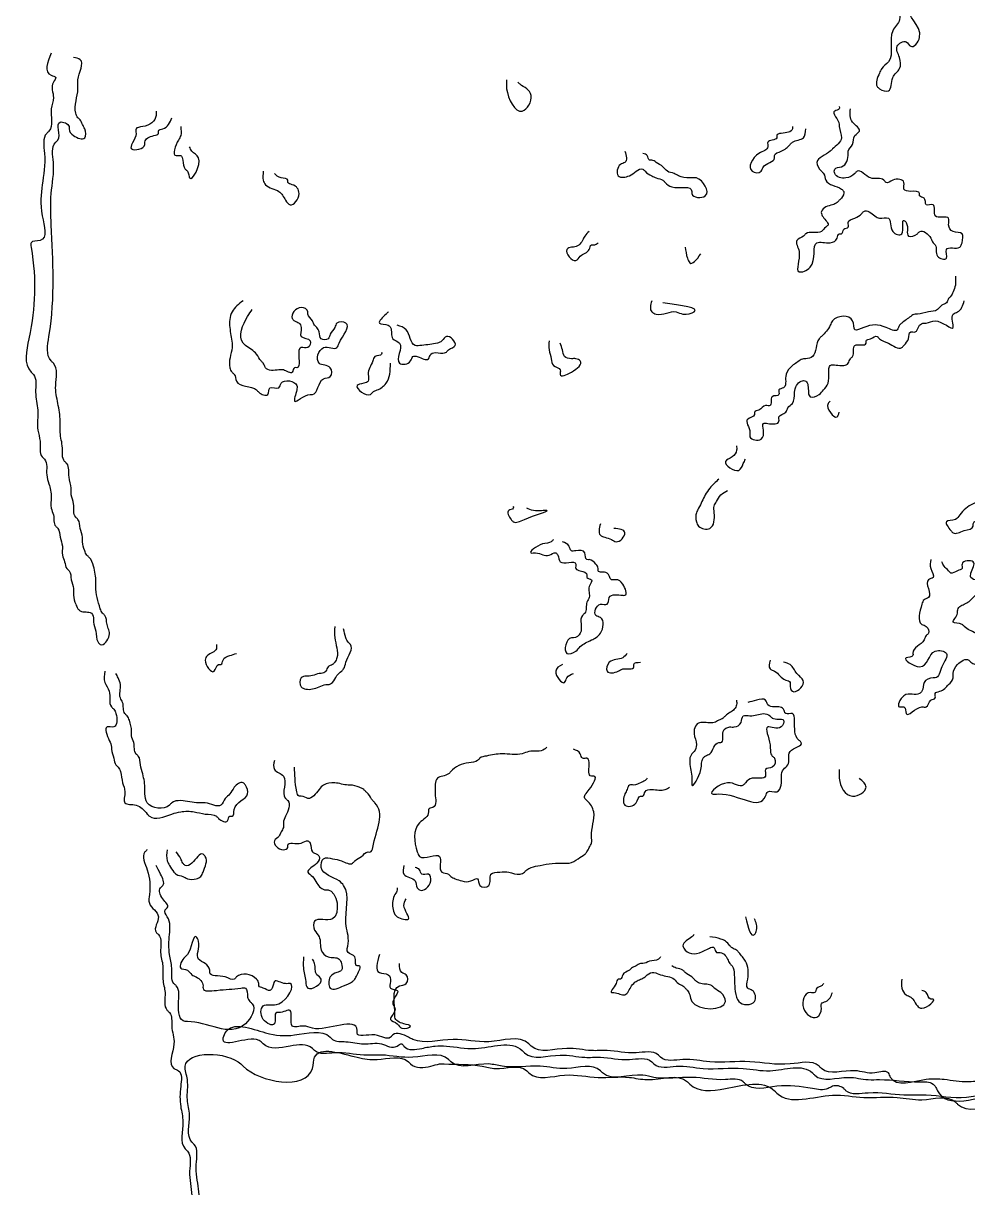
# Model space of a CAD drawing. Header units: metres. Extents: x 0 to 100, y 0 to 141.
# Drawn here: x 64.76 to 75.34, y 53.09 to 66.13 of the extents above; entities that cross this region are included whole.
import ezdxf

# ---------------------------------------------------------------- set-up
doc = ezdxf.new("R2010")
doc.units = ezdxf.units.M

msp = doc.modelspace()

# ---------------------------------------------------------------- linework, layer by layer
for points in [[(74.675, 66.55), (74.625, 66.5), (74.6, 66.4), (74.575, 66.35), (74.575, 66.175), (74.5, 66.05), (74.45, 65.7), (74.375, 65.625), (74.35, 65.575), (74.325, 65.425), (74.35, 65.4), (74.45, 65.375), (74.5, 65.525), (74.575, 65.625), (74.575, 65.75), (74.55, 65.875), (74.65, 65.925), (74.7, 65.875), (74.8, 65.975), (74.7, 66.3), (74.725, 66.325), (74.75, 66.4), (74.775, 66.45)], [(65.075, 65.8), (65.075, 65.55), (65.125, 65.525), (65.1, 65.475), (65.1, 65.3), (65.075, 65.175), (65.05, 64.925), (65.025, 64.9), (65, 64.675), (64.975, 64.325), (64.975, 63.975), (64.95, 63.7), (64.85, 63.675), (64.85, 63.625), (64.825, 62.6), (64.85, 62.225), (64.875, 62.2), (64.9, 62), (64.925, 61.8), (64.925, 61.575), (64.95, 61.45), (64.975, 61.275), (65, 61.25), (65.025, 61.075), (65.05, 60.975), (65.075, 60.825), (65.075, 60.7), (65.1, 60.625), (65.125, 60.5), (65.15, 60.475), (65.175, 60.375), (65.2, 60.275), (65.2, 60.175), (65.225, 60.1), (65.25, 60.025), (65.275, 60), (65.3, 59.9), (65.325, 59.8), (65.325, 59.725), (65.35, 59.625), (65.375, 59.575), (65.4, 59.55), (65.525, 59.525), (65.55, 59.45), (65.55, 59.425), (65.575, 59.325), (65.6, 59.2), (65.625, 59.175), (65.725, 59.275), (65.7, 59.4), (65.675, 59.5), (65.65, 59.525), (65.625, 59.575), (65.575, 59.825), (65.575, 59.875), (65.55, 60.05), (65.5, 60.15), (65.475, 60.175), (65.45, 60.225), (65.425, 60.325), (65.425, 60.375), (65.4, 60.475), (65.375, 60.575), (65.35, 60.6), (65.325, 60.75), (65.3, 60.85), (65.3, 60.925), (65.275, 61.05), (65.25, 61.2), (65.225, 61.225), (65.2, 61.375), (65.175, 61.55), (65.175, 61.675), (65.15, 61.875), (65.125, 62.075), (65.1, 62.325), (65.075, 62.35), (65.05, 62.625), (65.075, 63.875), (65.075, 64.225), (65.1, 64.575), (65.125, 64.8), (65.15, 64.825), (65.175, 65.025), (65.275, 64.975), (65.275, 64.95), (65.325, 64.875), (65.45, 64.85), (65.45, 64.95), (65.425, 65), (65.4, 65.05), (65.375, 65.075), (65.35, 65.125), (65.375, 65.4), (65.375, 65.5), (65.4, 65.725), (65.325, 65.75)], [(70.175, 65.5), (70.175, 65.4), (70.35, 65.15), (70.45, 65.325), (70.4, 65.4), (70.325, 65.45), (70.3, 65.475)], [(66.25, 65.15), (66.25, 65.1), (66.1, 64.975), (66.025, 64.95), (66.025, 64.9), (65.975, 64.725), (66.125, 64.775), (66.125, 64.8), (66.225, 64.875), (66.275, 64.9), (66.275, 64.925), (66.325, 64.95), (66.425, 65.075)], [(73.9, 65.2), (73.9, 65.175), (73.85, 65.15), (73.9, 65), (73.9, 64.975), (73.925, 64.85), (73.825, 64.725), (73.8, 64.7), (73.65, 64.575), (73.7, 64.475), (73.725, 64.45), (73.75, 64.375), (73.925, 64.275), (73.95, 64.25), (73.925, 64.175), (73.9, 64.15), (73.875, 64.125), (73.825, 64.1), (73.75, 64.075), (73.7, 64.025), (73.75, 63.925), (73.775, 63.875), (73.75, 63.85), (73.7, 63.8), (73.525, 63.775), (73.5, 63.75), (73.425, 63.7), (73.45, 63.575), (73.45, 63.35), (73.575, 63.4), (73.65, 63.675), (73.8, 63.675), (73.875, 63.725), (73.9, 63.775), (73.925, 63.775), (73.95, 63.825), (74, 63.85), (74, 63.9), (74.075, 63.95), (74.15, 64), (74.175, 64.025), (74.3, 63.975), (74.35, 63.95), (74.45, 63.95), (74.5, 63.8), (74.6, 63.775), (74.625, 63.925), (74.65, 63.9), (74.675, 63.75), (74.775, 63.775), (74.8, 63.8), (74.925, 63.725), (74.95, 63.675), (74.975, 63.65), (75, 63.525), (75.1, 63.5), (75.1, 63.6), (75.25, 63.625), (75.275, 63.675), (75.275, 63.775), (75.175, 63.8), (75.125, 63.875), (75.125, 63.95), (74.975, 63.975), (74.95, 64.1), (74.875, 64.1), (74.85, 64.175), (74.8, 64.2), (74.8, 64.225), (74.7, 64.25), (74.625, 64.275), (74.625, 64.35), (74.5, 64.375), (74.425, 64.35), (74.4, 64.375), (74.25, 64.4), (74.1, 64.475), (74.075, 64.45), (73.975, 64.4), (73.85, 64.45), (73.85, 64.5), (73.925, 64.525), (74, 64.675), (74, 64.7), (74.05, 64.775), (74.075, 64.875), (74.125, 64.925), (74.05, 65.025), (74.025, 65.175)], [(66.525, 64.975), (66.525, 64.875), (66.5, 64.825), (66.475, 64.65), (66.525, 64.65), (66.55, 64.6), (66.575, 64.5), (66.6, 64.475), (66.625, 64.4), (66.725, 64.625), (66.65, 64.7), (66.625, 64.75)], [(73.375, 64.975), (73.375, 64.95), (73.25, 64.9), (73.2, 64.875), (73.2, 64.85), (73.15, 64.825), (73.1, 64.8), (73.1, 64.75), (73, 64.675), (72.925, 64.475), (73.025, 64.475), (73.05, 64.525), (73.175, 64.625), (73.175, 64.65), (73.25, 64.7), (73.35, 64.775), (73.375, 64.8), (73.5, 64.85), (73.525, 64.95)], [(71.5, 64.7), (71.5, 64.575), (71.45, 64.55), (71.425, 64.425), (71.55, 64.425), (71.625, 64.475), (71.7, 64.5), (71.725, 64.475), (71.8, 64.425), (71.85, 64.4), (71.925, 64.375), (71.95, 64.35), (72.025, 64.3), (72.25, 64.25), (72.25, 64.225), (72.4, 64.2), (72.3, 64.4), (72.225, 64.4), (72.1, 64.425), (72.05, 64.45), (71.975, 64.475), (71.925, 64.525), (71.85, 64.575), (71.8, 64.6), (71.775, 64.6), (71.75, 64.65), (71.7, 64.675)], [(67.45, 64.475), (67.45, 64.375), (67.475, 64.325), (67.625, 64.25), (67.7, 64.15), (67.75, 64.1), (67.85, 64.225), (67.775, 64.325), (67.725, 64.35), (67.725, 64.375), (67.65, 64.4), (67.575, 64.45)], [(71.1, 63.8), (71.05, 63.75), (71.025, 63.7), (70.925, 63.625), (70.9, 63.625), (70.85, 63.6), (70.95, 63.475), (71, 63.525), (71.1, 63.6), (71.125, 63.65), (71.15, 63.65), (71.2, 63.675)], [(72.175, 63.625), (72.2, 63.5), (72.225, 63.45), (72.35, 63.55)], [(75.2, 63.3), (75.2, 63.2), (75.175, 63.125), (75.15, 63.075), (75.125, 63.05), (75.1, 63), (75.05, 62.975), (75, 62.925), (74.9, 62.9), (74.775, 62.875), (74.75, 62.875), (74.7, 62.85), (74.6, 62.775), (74.575, 62.75), (74.55, 62.7), (74.425, 62.725), (74.175, 62.725), (74.075, 62.7), (74.05, 62.8), (73.825, 62.8), (73.8, 62.75), (73.7, 62.625), (73.675, 62.6), (73.6, 62.4), (73.525, 62.375), (73.5, 62.375), (73.45, 62.35), (73.35, 62.275), (73.3, 62.175), (73.3, 62.125), (73.275, 62.05), (73.225, 62.025), (73.225, 61.975), (73.15, 61.95), (73.125, 61.85), (73.075, 61.85), (73, 61.8), (72.95, 61.775), (72.95, 61.75), (72.875, 61.7), (72.9, 61.55), (72.9, 61.5), (73.025, 61.475), (73.05, 61.575), (73.05, 61.65), (73.1, 61.65), (73.225, 61.675), (73.225, 61.725), (73.3, 61.775), (73.325, 61.825), (73.375, 61.875), (73.4, 62), (73.475, 62.125), (73.525, 62.125), (73.55, 62.075), (73.575, 61.95), (73.675, 61.975), (73.725, 62.025), (73.775, 62.1), (73.8, 62.3), (73.95, 62.3), (74, 62.325), (74.025, 62.375), (74.05, 62.4), (74.075, 62.525), (74.2, 62.55), (74.2, 62.575), (74.25, 62.6), (74.325, 62.625), (74.35, 62.6), (74.45, 62.55), (74.6, 62.5), (74.625, 62.525), (74.675, 62.6), (74.7, 62.675), (74.75, 62.675), (74.8, 62.75), (74.85, 62.775), (74.875, 62.775), (74.975, 62.8), (75.175, 62.725), (75.175, 62.875), (75.225, 62.9), (75.3, 63.025)], [(67.225, 63.025), (67.1, 62.9), (67.075, 62.725), (67.1, 62.55), (67.1, 62.5), (67.075, 62.275), (67.1, 62.225), (67.125, 62.2), (67.15, 62.125), (67.375, 62.025), (67.4, 62), (67.5, 61.975), (67.525, 62.05), (67.625, 62.05), (67.65, 62.1), (67.825, 62.075), (67.825, 62.025), (67.8, 61.9), (67.975, 61.975), (68, 61.975), (68.125, 62.15), (68.2, 62.175), (68.2, 62.275), (68.075, 62.325), (68.125, 62.5), (68.275, 62.5), (68.3, 62.55), (68.375, 62.775), (68.275, 62.775), (68.25, 62.725), (68.2, 62.65), (68.175, 62.6), (68.1, 62.6), (68.075, 62.675), (68.05, 62.725), (68.025, 62.75), (68, 62.8), (67.95, 62.875), (67.95, 62.9), (67.875, 62.95), (67.775, 62.825), (67.8, 62.8), (67.85, 62.775), (67.875, 62.725), (67.875, 62.625), (67.975, 62.575), (67.95, 62.5), (67.875, 62.5), (67.85, 62.35), (67.825, 62.275), (67.8, 62.275), (67.775, 62.225), (67.675, 62.25), (67.625, 62.25), (67.475, 62.275), (67.45, 62.325), (67.425, 62.35), (67.375, 62.425), (67.25, 62.525), (67.225, 62.55), (67.275, 62.85), (67.325, 62.925)], [(71.8, 63.025), (71.8, 62.9), (71.85, 62.875), (72.075, 62.9), (72.15, 62.875), (72.275, 62.9), (71.925, 63)], [(68.85, 62.9), (68.825, 62.875), (68.75, 62.775), (68.85, 62.75), (68.875, 62.725), (68.9, 62.6), (68.975, 62.55), (68.975, 62.325), (69.1, 62.35), (69.125, 62.4), (69.175, 62.4), (69.3, 62.375), (69.325, 62.425), (69.5, 62.45), (69.525, 62.475), (69.6, 62.525), (69.5, 62.625), (69.45, 62.575), (69.4, 62.55), (69.225, 62.525), (69.15, 62.525), (69.05, 62.7), (68.95, 62.75)], [(70.65, 62.575), (70.65, 62.475), (70.675, 62.375), (70.7, 62.3), (70.775, 62.25), (70.775, 62.2), (70.9, 62.225), (71, 62.35), (70.95, 62.375), (70.9, 62.375), (70.825, 62.4), (70.8, 62.475), (70.775, 62.55)], [(68.775, 62.45), (68.775, 62.425), (68.7, 62.4), (68.675, 62.35), (68.625, 62.2), (68.625, 62.125), (68.575, 62.1), (68.5, 62.075), (68.65, 61.975), (68.675, 62), (68.725, 62.025), (68.825, 62.1), (68.875, 62.325)], [(73.8, 61.9), (73.775, 61.875), (73.875, 61.725), (73.9, 61.775)], [(72.75, 61.4), (72.75, 61.35), (72.7, 61.275), (72.625, 61.225), (72.775, 61.125), (72.825, 61.2), (72.85, 61.25)], [(72.55, 61.025), (72.45, 60.925), (72.4, 60.85), (72.325, 60.7), (72.3, 60.65), (72.3, 60.55), (72.325, 60.5), (72.45, 60.475), (72.5, 60.65), (72.5, 60.725), (72.525, 60.775), (72.575, 60.85), (72.65, 60.9)], [(75.475, 60.8), (75.45, 60.775), (75.4, 60.75), (75.25, 60.625), (75.2, 60.575), (75.1, 60.55), (75.15, 60.45), (75.175, 60.425), (75.3, 60.45), (75.4, 60.5), (75.4, 60.525), (75.65, 60.575), (75.625, 60.675), (75.6, 60.7), (75.575, 60.775)], [(70.25, 60.725), (70.25, 60.7), (70.2, 60.675), (70.225, 60.575), (70.25, 60.55), (70.375, 60.575), (70.625, 60.675), (70.475, 60.675), (70.4, 60.7)], [(71.225, 60.525), (71.225, 60.4), (71.275, 60.375), (71.35, 60.35), (71.4, 60.325), (71.5, 60.425), (71.375, 60.475)], [(70.7, 60.35), (70.675, 60.325), (70.575, 60.3), (70.45, 60.2), (70.5, 60.2), (70.65, 60.175), (70.725, 60.2), (70.75, 60.175), (70.775, 60.1), (70.95, 60.075), (70.95, 60.025), (71, 60), (71.075, 59.95), (71.075, 59.925), (71.125, 59.9), (71.1, 59.825), (71.1, 59.7), (71.075, 59.65), (71.05, 59.525), (71.025, 59.5), (71, 59.3), (70.925, 59.25), (70.9, 59.25), (70.85, 59.075), (70.95, 59.1), (71, 59.15), (71.125, 59.225), (71.225, 59.3), (71.225, 59.475), (71.175, 59.5), (71.225, 59.625), (71.3, 59.625), (71.325, 59.7), (71.475, 59.725), (71.5, 59.725), (71.475, 59.85), (71.4, 59.9), (71.35, 59.9), (71.3, 59.975), (71.2, 60), (71.2, 60.025), (71.175, 60.075), (71.1, 60.125), (71.075, 60.125), (71.05, 60.2), (70.95, 60.225), (70.9, 60.225), (70.875, 60.275), (70.8, 60.325)], [(74.925, 60.125), (74.925, 60.025), (74.95, 59.925), (74.9, 59.9), (74.9, 59.7), (74.85, 59.675), (74.825, 59.625), (74.825, 59.4), (74.875, 59.375), (74.9, 59.3), (74.875, 59.275), (74.85, 59.225), (74.725, 59.075), (74.725, 59.05), (74.65, 59.025), (74.8, 58.925), (74.975, 59.1), (75.1, 59.075), (75.05, 58.925), (74.975, 58.8), (74.95, 58.8), (74.85, 58.75), (74.825, 58.65), (74.8, 58.625), (74.625, 58.6), (74.575, 58.475), (74.625, 58.475), (74.65, 58.4), (74.825, 58.475), (74.875, 58.475), (74.925, 58.55), (74.975, 58.575), (74.975, 58.625), (75.025, 58.65), (75.125, 58.725), (75.175, 58.8), (75.175, 58.85), (75.225, 58.95), (75.35, 59), (75.375, 58.975), (75.475, 58.95), (75.6, 58.975), (75.6, 59.075), (75.55, 59.1), (75.475, 59.125), (75.475, 59.225), (75.425, 59.3), (75.3, 59.375), (75.275, 59.4), (75.175, 59.425), (75.225, 59.525), (75.225, 59.55), (75.25, 59.6), (75.3, 59.625), (75.4, 59.7), (75.425, 59.725), (75.475, 59.75), (75.575, 59.825), (75.575, 59.925), (75.45, 59.9), (75.375, 59.925), (75.375, 59.975), (75.4, 60.1), (75.275, 60.075), (75.275, 60.025), (75.225, 60), (75.15, 59.975), (75.125, 60), (75.075, 60.05), (75.05, 60.1)], [(68.25, 59.375), (68.25, 59.25), (68.275, 59.025), (68.25, 58.975), (68.225, 58.95), (68.175, 58.925), (68.15, 58.875), (68.1, 58.85), (68.075, 58.85), (68, 58.825), (67.875, 58.8), (67.875, 58.7), (67.925, 58.675), (68.075, 58.7), (68.15, 58.725), (68.175, 58.725), (68.225, 58.75), (68.275, 58.825), (68.325, 58.875), (68.35, 58.9), (68.375, 58.975), (68.425, 59.175), (68.4, 59.2), (68.375, 59.25), (68.35, 59.35)], [(66.925, 59.175), (66.925, 59.125), (66.825, 59.05), (66.8, 59), (66.9, 58.875), (66.95, 58.95), (66.975, 58.95), (67, 59), (67.075, 59.05), (67.15, 59.075)], [(71.525, 59.075), (71.475, 59.025), (71.325, 58.975), (71.3, 58.875), (71.425, 58.875), (71.475, 58.9), (71.6, 58.925), (71.6, 58.95), (71.675, 58.975)], [(73.125, 59), (73.125, 58.9), (73.175, 58.875), (73.3, 58.775), (73.35, 58.75), (73.35, 58.725), (73.375, 58.65), (73.5, 58.75), (73.45, 58.825), (73.425, 58.85), (73.35, 58.95), (73.275, 58.975)], [(65.675, 58.875), (65.675, 58.75), (65.725, 58.65), (65.75, 58.475), (65.775, 58.45), (65.8, 58.4), (65.775, 58.25), (65.7, 58.25), (65.725, 58.1), (65.75, 58.025), (65.75, 58), (65.775, 57.9), (65.8, 57.825), (65.825, 57.8), (65.85, 57.75), (65.875, 57.625), (65.9, 57.525), (65.9, 57.4), (66.025, 57.375), (66.15, 57.275), (66.175, 57.25), (66.425, 57.275), (66.525, 57.3), (66.675, 57.3), (66.8, 57.275), (66.925, 57.25), (66.95, 57.225), (67.05, 57.2), (67.075, 57.25), (67.1, 57.25), (67.125, 57.325), (67.275, 57.5), (67.25, 57.6), (67.225, 57.625), (67.125, 57.575), (67.075, 57.5), (67.025, 57.45), (66.975, 57.375), (66.8, 57.4), (66.725, 57.4), (66.525, 57.425), (66.425, 57.4), (66.4, 57.375), (66.15, 57.4), (66.125, 57.5), (66.125, 57.55), (66.1, 57.725), (66.075, 57.825), (66.05, 57.925), (66.025, 57.95), (66, 58.075), (65.975, 58.15), (65.975, 58.2), (65.95, 58.325), (65.925, 58.375), (65.9, 58.4), (65.875, 58.525), (65.85, 58.575), (65.85, 58.725), (65.825, 58.8), (65.8, 58.85)], [(70.8, 58.95), (70.725, 58.875), (70.825, 58.75), (70.85, 58.8), (70.925, 58.85)], [(72.75, 58.55), (72.75, 58.5), (72.725, 58.45), (72.625, 58.375), (72.6, 58.35), (72.55, 58.325), (72.5, 58.3), (72.35, 58.3), (72.3, 58.275), (72.275, 58.2), (72.275, 58.175), (72.3, 58.05), (72.275, 57.975), (72.25, 57.95), (72.225, 57.85), (72.25, 57.675), (72.25, 57.6), (72.35, 57.775), (72.375, 57.9), (72.4, 57.925), (72.45, 57.95), (72.55, 58.075), (72.575, 58.075), (72.6, 58.2), (72.675, 58.25), (72.725, 58.25), (72.8, 58.3), (72.825, 58.375), (72.9, 58.375), (73.05, 58.4), (73.125, 58.375), (73.15, 58.35), (73.275, 58.325), (73.25, 58.25), (73.1, 58.25), (73.125, 58.05), (73.15, 57.925), (73.175, 57.9), (73.15, 57.8), (73.075, 57.775), (73.075, 57.7), (72.925, 57.675), (72.85, 57.625), (72.825, 57.6), (72.65, 57.625), (72.475, 57.5), (72.55, 57.5), (73.075, 57.475), (73.1, 57.525), (73.2, 57.525), (73.25, 57.6), (73.275, 57.775), (73.325, 57.825), (73.35, 57.975), (73.475, 58.075), (73.45, 58.1), (73.4, 58.325), (73.375, 58.4), (73.3, 58.4), (73.275, 58.45), (73.225, 58.475), (73.175, 58.475), (73.1, 58.5), (73.075, 58.55), (72.975, 58.55), (72.875, 58.525)], [(70.625, 58.025), (70.6, 58), (70.425, 57.975), (70.35, 57.95), (70.125, 57.95), (69.95, 57.925), (69.875, 57.9), (69.85, 57.875), (69.75, 57.85), (69.55, 57.75), (69.525, 57.725), (69.4, 57.675), (69.375, 57.525), (69.375, 57.5), (69.35, 57.35), (69.3, 57.325), (69.3, 57.3), (69.2, 57.175), (69.175, 56.85), (69.2, 56.8), (69.425, 56.8), (69.45, 56.625), (69.525, 56.6), (69.55, 56.575), (69.6, 56.55), (69.675, 56.525), (69.775, 56.525), (69.85, 56.55), (69.875, 56.475), (69.975, 56.475), (70, 56.6), (70.1, 56.625), (70.2, 56.625), (70.325, 56.6), (70.375, 56.625), (70.4, 56.65), (70.45, 56.675), (70.55, 56.7), (70.825, 56.725), (70.875, 56.725), (70.975, 56.775), (71.05, 56.825), (71.075, 56.85), (71.1, 56.9), (71.125, 56.95), (71.125, 57.025), (71.15, 57.3), (71.075, 57.425), (71.05, 57.45), (71.1, 57.55), (71.15, 57.7), (71.125, 57.7), (71.1, 57.825), (71.075, 57.9), (71.025, 57.9), (71, 57.95), (70.925, 58)], [(67.575, 57.875), (67.575, 57.775), (67.675, 57.7), (67.7, 57.45), (67.725, 57.425), (67.7, 57.25), (67.675, 57.175), (67.675, 57.125), (67.65, 57.075), (67.625, 57.025), (67.575, 56.975), (67.675, 56.875), (67.725, 56.9), (67.725, 56.925), (67.875, 56.95), (67.95, 56.975), (67.975, 56.95), (68, 56.85), (68.05, 56.825), (68.075, 56.8), (68.05, 56.725), (67.95, 56.625), (68, 56.575), (68.05, 56.5), (68.15, 56.425), (68.175, 56.425), (68.225, 56.1), (68.025, 56.075), (68.025, 55.975), (68.075, 55.9), (68.1, 55.75), (68.175, 55.675), (68.3, 55.65), (68.325, 55.6), (68.325, 55.525), (68.275, 55.5), (68.2, 55.45), (68.2, 55.325), (68.35, 55.35), (68.45, 55.4), (68.475, 55.425), (68.5, 55.475), (68.525, 55.575), (68.5, 55.575), (68.475, 55.675), (68.4, 55.725), (68.4, 55.825), (68.375, 56.05), (68.35, 56.475), (68.3, 56.525), (68.1, 56.675), (68.125, 56.775), (68.225, 56.775), (68.325, 56.75), (68.45, 56.725), (68.475, 56.75), (68.55, 56.8), (68.625, 56.85), (68.65, 56.85), (68.675, 56.9), (68.7, 57.4), (68.675, 57.425), (68.625, 57.5), (68.6, 57.525), (68.575, 57.55), (68.525, 57.575), (68.425, 57.6), (68.4, 57.6), (68.25, 57.625), (68.125, 57.6), (68.075, 57.55), (67.95, 57.45), (67.875, 57.475), (67.85, 57.475), (67.825, 57.525), (67.8, 57.8)], [(71.75, 57.675), (71.725, 57.65), (71.675, 57.625), (71.6, 57.6), (71.55, 57.6), (71.525, 57.55), (71.5, 57.5), (71.5, 57.375), (71.625, 57.4), (71.675, 57.475), (71.7, 57.475), (71.725, 57.525), (71.8, 57.55), (71.95, 57.55), (72, 57.575)], [(73.9, 57.775), (73.9, 57.675), (74.05, 57.475), (74.2, 57.575), (74.125, 57.675)], [(66.15, 56.875), (66.125, 56.85), (66.15, 56.65), (66.175, 56.375), (66.175, 56.275), (66.275, 56.125), (66.25, 55.95), (66.275, 55.925), (66.3, 55.725), (66.325, 55.575), (66.325, 55.425), (66.35, 55.275), (66.375, 55.075), (66.4, 55.05), (66.425, 54.9), (66.45, 54.7), (66.45, 54.425), (66.5, 54.4), (66.525, 54.225), (66.525, 54), (66.55, 53.825), (66.575, 53.525), (66.6, 53.5), (66.625, 53.275), (66.65, 53), (66.65, 52.725), (66.675, 52.4), (66.7, 52.025), (66.725, 52), (66.75, 51.525), (66.775, 51.45), (66.775, 51.275), (66.8, 51.075), (66.825, 50.875), (66.85, 50.85), (66.875, 50.625), (66.9, 50.475), (66.9, 50.45), (66.95, 50.425), (66.975, 50.35), (66.95, 50.325), (66.975, 50.15), (67, 49.825), (67, 49.625), (67.025, 49.2), (67.05, 48.85), (67.075, 48.825), (67.1, 48.325), (67.125, 47.675), (67.125, 47.1), (67.15, 47.05), (67.125, 47), (67.15, 46.975), (67.175, 46.45), (67.2, 46.1), (67.2, 45.8), (67.225, 45.375), (67.25, 44.95), (67.275, 44.925), (67.3, 44.4), (67.325, 44.05), (67.325, 43.775), (67.35, 43.4), (67.4, 43.3), (67.425, 43.3), (67.4, 43.425), (67.375, 43.475), (67.375, 43.775), (67.35, 44.1), (67.325, 44.425), (67.3, 44.45), (67.275, 44.975), (67.25, 45.4), (67.25, 45.8), (67.225, 46.2), (67.2, 46.55), (67.175, 46.575), (67.15, 47.125), (67.125, 47.725), (67.125, 48.35), (67.1, 48.85), (67.075, 49.2), (67.05, 49.225), (67.025, 49.65), (67, 49.875), (67, 50.225), (66.975, 50.275), (67, 50.375), (67.025, 50.4), (67.175, 50.375), (67.575, 50.35), (67.675, 50.35), (67.775, 50.325), (67.775, 50.275), (67.75, 50.275), (67.775, 50.225), (67.7, 50.125), (67.675, 50.1), (67.625, 50.025), (67.6, 49.975), (67.6, 49.925), (67.575, 49.8), (67.55, 49.25), (67.525, 49.225), (67.5, 48.6), (67.475, 47.85), (67.475, 47.55), (67.45, 47.425), (67.475, 47), (67.45, 46.975), (67.425, 46.175), (67.4, 45.6), (67.4, 45.225), (67.375, 44.4), (67.4, 44.175), (67.425, 44.15), (67.45, 44.125), (67.425, 44.375), (67.425, 44.525), (67.5, 44.55), (67.575, 44.5), (67.65, 44.425), (67.725, 44.4), (67.75, 44.375), (67.775, 44.35), (67.925, 44.225), (67.95, 44.175), (67.95, 44.15), (67.975, 44.025), (68, 43.95), (68.025, 43.925), (68, 43.875), (67.975, 43.85), (68, 43.825), (67.975, 43.725), (67.95, 43.65), (67.95, 43.625), (67.85, 43.6), (67.8, 43.5), (67.775, 43.5), (67.7, 43.45), (67.675, 43.4), (67.65, 43.375), (67.675, 43.35), (67.7, 43.4), (67.725, 43.425), (67.8, 43.475), (67.9, 43.525), (67.925, 43.525), (67.975, 43.55), (68, 43.6), (68.025, 43.625), (68.05, 43.7), (68.025, 43.85), (68.05, 43.875), (68.025, 43.975), (68, 44.125), (68, 44.225), (67.975, 44.3), (67.9, 44.325), (67.9, 44.35), (67.85, 44.425), (67.775, 44.475), (67.75, 44.45), (67.6, 44.525), (67.55, 44.55), (67.5, 44.55), (67.475, 44.625), (67.45, 45.5), (67.475, 45.525), (67.5, 46.15), (67.525, 46.95), (67.525, 47.425), (67.55, 47.775), (67.575, 48.525), (67.6, 48.55), (67.625, 49.175), (67.65, 49.725), (67.65, 49.825), (67.675, 49.875), (67.7, 49.925), (67.75, 49.975), (67.8, 50.05), (67.875, 50.15), (68.275, 50.15), (68.65, 50.125), (68.9, 50.1), (68.925, 50.075), (69.375, 50.05), (69.625, 50.025), (69.95, 50.025), (70.425, 50), (70.7, 49.975), (70.725, 50), (70.925, 49.975), (71.175, 49.95), (71.2, 49.925), (71.675, 49.9), (72.125, 49.875), (72.375, 49.875), (72.425, 49.8), (72.45, 49.85), (72.4, 49.9), (72.35, 49.925), (71.95, 49.95), (71.925, 49.975), (71.375, 50), (70.9, 50.025), (70.8, 50.025), (70.625, 50.05), (70.15, 50.075), (70.125, 50.1), (69.8, 50.125), (69.425, 50.15), (69.175, 50.15), (68.75, 50.175), (68.375, 50.2), (68.35, 50.225), (67.875, 50.25), (67.825, 50.275), (67.825, 50.325), (68.125, 50.35), (68.575, 50.325), (68.6, 50.3), (69.025, 50.275), (69.35, 50.25), (69.55, 50.25), (69.8, 50.225), (70.25, 50.2), (70.275, 50.175), (70.75, 50.15), (70.975, 50.125), (71.4, 50.125), (71.825, 50.1), (72.175, 50.075), (72.2, 50.05), (72.625, 50.025), (73, 50), (73.3, 50), (73.7, 49.975), (74, 49.95), (74.025, 49.925), (74.5, 49.9), (74.825, 49.875), (75.175, 49.875), (75.625, 49.85), (76.025, 49.825), (76.05, 49.8), (76.55, 49.775), (77.05, 49.75), (77.3, 49.75), (77.675, 49.725), (78.1, 49.7), (78.125, 49.675), (78.425, 49.65), (78.775, 49.625), (79.05, 49.625), (79.45, 49.6), (79.775, 49.575), (79.8, 49.55), (80.225, 49.525), (80.625, 49.5), (80.875, 49.5), (81.225, 49.475), (81.6, 49.45), (81.625, 49.425), (82, 49.4), (82.5, 49.375), (82.725, 49.375), (83.075, 49.35), (83.375, 49.325), (83.4, 49.3), (83.775, 49.275), (84.225, 49.25), (84.75, 49.25), (85.1, 49.225), (85.625, 49.2), (85.65, 49.175), (85.9, 49.15), (86.275, 49.125), (86.575, 49.125), (86.875, 49.1), (87.25, 49.075), (87.275, 49.05), (87.4, 49.075), (87.45, 49.05), (87.725, 49.05), (88.1, 49.025), (88.525, 49), (88.55, 48.975), (88.9, 48.95), (89.275, 48.925), (89.575, 48.925), (89.85, 48.9), (90.35, 48.875), (90.375, 48.85), (90.675, 48.825), (91.2, 48.8), (91.325, 48.8), (91.85, 48.775), (92.2, 48.75), (92.225, 48.725), (92.7, 48.7), (92.875, 48.675), (93.175, 48.675), (93.525, 48.65), (94.1, 48.625), (94.125, 48.6), (94.225, 48.625), (94.3, 48.6), (94.7, 48.6), (94.95, 48.575), (95.475, 48.55), (95.5, 48.525), (95.875, 48.5), (96.225, 48.475), (96.55, 48.475), (97.075, 48.45), (97.325, 48.425), (97.35, 48.4), (97.7, 48.375), (98.05, 48.35), (98.35, 48.35), (98.825, 48.325), (99.325, 48.3), (99.35, 48.275), (99.575, 48.25), (99.975, 48.3), (99.625, 48.3), (99.4, 48.325), (98.9, 48.35), (98.875, 48.375), (98.4, 48.4), (98.075, 48.425), (97.75, 48.425), (97.4, 48.45), (97.15, 48.475), (97.125, 48.5), (96.6, 48.525), (96.25, 48.55), (95.925, 48.55), (95.55, 48.575), (95.025, 48.6), (95, 48.625), (94.75, 48.65), (94.325, 48.675), (93.6, 48.675), (93.25, 48.7), (92.925, 48.725), (92.9, 48.75), (92.725, 48.775), (92.25, 48.8), (92.05, 48.8), (91.4, 48.825), (91.25, 48.85), (91.225, 48.875), (90.7, 48.9), (90.4, 48.925), (89.925, 48.925), (89.65, 48.95), (89.325, 48.975), (89.3, 49), (88.925, 49.025), (88.6, 49.05), (88.175, 49.05), (87.8, 49.075), (87.5, 49.1), (87.475, 49.125), (86.925, 49.15), (86.625, 49.175), (86.325, 49.175), (86.05, 49.2), (85.7, 49.225), (85.675, 49.25), (85.15, 49.275), (84.8, 49.3), (84.45, 49.3), (84.35, 49.325), (84.275, 49.3), (84.25, 49.325), (84.05, 49.35), (83.975, 49.325), (83.825, 49.325), (83.45, 49.35), (83.175, 49.375), (83.15, 49.4), (82.775, 49.425), (82.525, 49.45), (82.05, 49.45), (81.675, 49.475), (81.3, 49.5), (81.275, 49.525), (80.925, 49.55), (80.65, 49.575), (80.275, 49.575), (79.85, 49.6), (79.525, 49.625), (79.5, 49.65), (79.1, 49.675), (78.8, 49.7), (78.475, 49.7), (78.175, 49.725), (77.75, 49.75), (77.725, 49.775), (77.375, 49.8), (77.075, 49.825), (76.6, 49.825), (76.1, 49.85), (75.7, 49.875), (75.675, 49.9), (75.225, 49.925), (74.85, 49.95), (74.55, 49.95), (74.475, 49.975), (74.1, 50), (74.075, 50.025), (73.775, 50.05), (73.375, 50.075), (73.075, 50.075), (72.7, 50.1), (72.275, 50.125), (72.25, 50.15), (72.175, 50.175), (71.975, 50.2), (71.625, 50.2), (71.25, 50.225), (70.875, 50.25), (70.85, 50.275), (70.475, 50.3), (70.1, 50.325), (69.75, 50.325), (69.35, 50.35), (68.975, 50.375), (68.95, 50.4), (68.575, 50.425), (68.2, 50.45), (67.85, 50.45), (67.475, 50.475), (67.1, 50.5), (67.075, 50.525), (66.95, 50.575), (66.925, 50.725), (66.925, 50.925), (66.9, 51.125), (66.875, 51.325), (66.85, 51.35), (66.825, 51.55), (66.8, 51.85), (66.8, 52.45), (66.75, 52.475), (66.725, 52.8), (66.725, 53.075), (66.7, 53.35), (66.675, 53.575), (66.65, 53.6), (66.625, 53.9), (66.6, 54.075), (66.6, 54.3), (66.575, 54.45), (67.2, 54.475), (67.225, 54.45), (68, 54.425), (68.025, 54.55), (68.5, 54.55), (68.725, 54.525), (69.075, 54.5), (69.1, 54.475), (69.325, 54.45), (69.425, 54.475), (69.475, 54.475), (69.9, 54.45), (70.05, 54.425), (70.4, 54.4), (70.425, 54.375), (70.825, 54.35), (71.2, 54.325), (71.55, 54.325), (71.75, 54.3), (72.2, 54.275), (72.225, 54.25), (72.625, 54.2), (73.175, 54.175), (73.2, 54.15), (73.825, 54.125), (74.175, 54.1), (74.55, 54.1), (74.825, 54.075), (75.2, 54.05), (75.225, 54.025), (75.675, 54), (75.95, 53.975), (76.4, 53.975), (76.675, 53.95), (76.75, 53.925), (76.775, 53.95), (76.825, 53.925), (77, 53.9), (77.45, 53.9), (77.75, 53.875), (78.1, 53.85), (78.125, 53.825), (78.525, 53.8), (78.8, 53.775), (79.2, 53.775), (79.5, 53.75), (79.95, 53.725), (79.975, 53.7), (80.225, 53.675), (80.725, 53.65), (80.925, 53.65), (81.175, 53.625), (81.6, 53.6), (81.625, 53.575), (81.95, 53.55), (82.375, 53.525), (82.65, 53.525), (83.025, 53.5), (83.2, 53.475), (83.225, 53.45), (83.75, 53.425), (84.125, 53.4), (84.25, 53.4), (84.175, 53.45), (83.8, 53.475), (83.775, 53.5), (83.35, 53.525), (83.075, 53.55), (82.725, 53.55), (82.425, 53.575), (82.075, 53.6), (82.05, 53.625), (81.75, 53.65), (81.375, 53.675), (81.3, 53.675), (81.25, 53.65), (81, 53.675), (80.975, 53.7), (80.75, 53.725), (80.25, 53.75), (80.025, 53.75), (79.575, 53.775), (79.275, 53.8), (79.25, 53.825), (78.925, 53.85), (78.55, 53.875), (78.175, 53.875), (78.025, 53.9), (77.525, 53.925), (77.5, 53.95), (77.1, 53.975), (76.85, 54), (76.575, 54), (76, 54.025), (75.725, 54.05), (75.7, 54.075), (75.325, 54.1), (74.875, 54.125), (74.625, 54.125), (74.225, 54.15), (73.975, 54.175), (73.95, 54.2), (73.825, 54.225), (73.775, 54.2), (73.6, 54.2), (73.2, 54.225), (72.85, 54.25), (72.825, 54.275), (72.625, 54.3), (72.25, 54.325), (71.825, 54.325), (71.7, 54.35), (71.25, 54.375), (71.225, 54.4), (70.85, 54.425), (70.55, 54.45), (70.125, 54.45), (69.975, 54.475), (69.55, 54.5), (69.525, 54.525), (69.125, 54.55), (68.775, 54.575), (68.575, 54.575), (68.25, 54.6), (68.025, 54.625), (68, 54.65), (67.75, 54.675), (67.45, 54.7), (67.425, 54.725), (67, 54.75), (67.025, 54.825), (67.475, 54.825), (67.8, 54.8), (68.2, 54.775), (68.225, 54.75), (68.375, 54.725), (68.575, 54.7), (68.775, 54.7), (68.95, 54.675), (69, 54.7), (69.025, 54.675), (69.225, 54.65), (69.375, 54.675), (69.5, 54.675), (69.825, 54.65), (70.35, 54.625), (70.375, 54.6), (70.775, 54.575), (71.05, 54.55), (71.225, 54.55), (71.55, 54.525), (71.8, 54.5), (71.825, 54.475), (72.075, 54.45), (72.375, 54.425), (72.825, 54.425), (73.125, 54.4), (73.6, 54.375), (73.625, 54.35), (74, 54.325), (74.225, 54.3), (74.35, 54.3), (74.8, 54.275), (74.95, 54.25), (74.975, 54.225), (75, 54.175), (75.725, 54.15), (76.325, 54.15), (76.65, 54.125), (77.05, 54.1), (77.075, 54.075), (77.325, 54.05), (77.6, 54.025), (78.075, 54.025), (78.35, 54), (78.55, 53.975), (78.575, 53.95), (78.85, 53.925), (79.2, 53.95), (79.4, 53.95), (79.625, 53.925), (79.95, 53.9), (79.975, 53.875), (80.325, 53.85), (80.675, 53.825), (80.95, 53.825), (81.225, 53.8), (81.6, 53.775), (81.625, 53.75), (81.85, 53.725), (82.1, 53.7), (82.45, 53.7), (82.875, 53.675), (83.375, 53.65), (83.4, 53.625), (83.725, 53.6), (83.95, 53.575), (84.325, 53.575), (84.35, 53.525), (84.8, 53.5), (84.975, 53.5), (85.375, 53.475), (85.975, 53.45), (86, 53.425), (86.325, 53.4), (86.725, 53.375), (86.95, 53.375), (87.15, 53.35), (87.45, 53.325), (87.475, 53.3), (87.825, 53.275), (88.175, 53.25), (88.7, 53.25), (88.95, 53.225), (89.175, 53.2), (89.2, 53.175), (89.525, 53.15), (89.925, 53.125), (90.375, 53.125), (90.6, 53.1), (90.65, 53.125), (90.675, 53.1), (90.925, 53.075), (91.375, 53.05), (91.5, 53.05), (91.85, 53.025), (92.125, 53), (92.15, 52.975), (92.25, 52.95), (92.5, 52.975), (92.575, 52.975), (92.95, 52.95), (93.275, 52.925), (93.3, 52.9), (93.675, 52.875), (94.05, 52.85), (94.225, 52.85), (94.55, 52.825), (94.8, 52.8), (94.825, 52.775), (95, 52.75), (95.35, 52.725), (95.875, 52.725), (96.225, 52.7), (96.575, 52.675), (96.6, 52.65), (96.8, 52.625), (97.075, 52.6), (97.45, 52.6), (98, 52.575), (98.125, 52.55), (98.15, 52.525), (98.225, 52.55), (98.3, 52.525), (98.45, 52.525), (98.75, 52.55), (98.85, 52.525), (98.875, 52.5), (98.95, 52.475), (99.425, 52.45), (99.525, 52.45), (99.675, 52.425), (99.925, 52.4), (99.95, 52.425), (99.975, 52.475), (99.875, 52.45), (99.75, 52.45), (99.6, 52.475), (99.475, 52.5), (99.45, 52.525), (98.975, 52.55), (98.9, 52.575), (98.825, 52.575), (98.075, 52.6), (97.575, 52.625), (97.55, 52.65), (97.25, 52.675), (97.15, 52.65), (97.125, 52.65), (96.85, 52.675), (96.65, 52.7), (96.625, 52.725), (96.275, 52.75), (95.925, 52.775), (95.575, 52.775), (95.25, 52.8), (95.125, 52.825), (95.1, 52.8), (95.025, 52.825), (94.85, 52.85), (94.625, 52.85), (94.3, 52.875), (94.1, 52.9), (94.075, 52.925), (93.775, 52.95), (93.325, 52.975), (93.15, 52.975), (92.65, 53), (92.45, 53.025), (92.425, 53), (92.275, 53.025), (92.175, 53.05), (92, 53.05), (91.575, 53.075), (91.425, 53.1), (91.4, 53.125), (91, 53.15), (90.7, 53.175), (90.575, 53.175), (90.45, 53.15), (90.05, 53.175), (90.025, 53.2), (89.7, 53.225), (89.625, 53.2), (89.575, 53.2), (89.35, 53.225), (89.025, 53.25), (89, 53.275), (88.75, 53.3), (88.2, 53.325), (87.875, 53.325), (87.525, 53.35), (87.225, 53.375), (87.2, 53.4), (87, 53.425), (86.75, 53.45), (86.375, 53.45), (86.05, 53.475), (85.75, 53.5), (85.725, 53.525), (85.65, 53.5), (85.425, 53.525), (85.15, 53.525), (85.125, 53.6), (85.35, 53.625), (85.375, 53.6), (85.675, 53.625), (85.75, 53.75), (85.65, 53.75), (85.325, 53.725), (85.2, 53.75), (85.175, 53.725), (85.125, 53.65), (85.05, 53.625), (85.025, 53.65), (84.9, 53.625), (84.7, 53.65), (84.45, 53.65), (84.05, 53.675), (83.825, 53.7), (83.8, 53.725), (83.725, 53.7), (83.525, 53.675), (83.5, 53.7), (82.925, 53.725), (82.5, 53.75), (82.15, 53.75), (81.9, 53.775), (81.675, 53.8), (81.65, 53.825), (81.55, 53.85), (81, 53.875), (80.725, 53.875), (80.375, 53.9), (80.025, 53.925), (80, 53.95), (79.675, 53.975), (79.45, 54), (79.15, 54), (78.95, 53.975), (78.8, 54), (78.775, 54.025), (78.65, 54), (78.6, 54.025), (78.425, 54.025), (78.15, 54.05), (77.725, 54.075), (77.7, 54.1), (77.375, 54.125), (77.075, 54.175), (77.075, 54.2), (77.025, 54.225), (76.875, 54.2), (76.575, 54.2), (76.475, 54.225), (76.325, 54.2), (76.3, 54.225), (76.25, 54.2), (76, 54.225), (75.9, 54.225), (75.85, 54.2), (75.575, 54.225), (75.55, 54.25), (75.35, 54.275), (75.075, 54.3), (74.875, 54.3), (74.475, 54.325), (74.45, 54.375), (74.3, 54.375), (74.075, 54.4), (73.7, 54.425), (73.675, 54.45), (73.35, 54.475), (72.9, 54.5), (72.45, 54.5), (72.15, 54.525), (71.9, 54.55), (71.875, 54.575), (71.625, 54.6), (71.3, 54.625), (71.125, 54.625), (70.85, 54.65), (70.45, 54.675), (70.425, 54.7), (69.975, 54.725), (69.575, 54.75), (69.125, 54.75), (69.075, 54.775), (68.9, 54.8), (68.875, 54.775), (68.7, 54.8), (68.5, 54.825), (68.5, 54.85), (68, 54.875), (67.9, 54.9), (67.775, 54.9), (67.75, 55.075), (67.625, 55.05), (67.6, 55.05), (67.575, 54.925), (67.45, 54.975), (67.45, 55.125), (67.625, 55.15), (67.75, 55.375), (67.7, 55.375), (67.575, 55.4), (67.55, 55.325), (67.525, 55.3), (67.45, 55.325), (67.4, 55.35), (67.4, 55.375), (67.375, 55.425), (67.15, 55.45), (67.125, 55.425), (67.025, 55.45), (66.85, 55.5), (66.85, 55.525), (66.8, 55.6), (66.725, 55.65), (66.725, 55.85), (66.7, 55.9), (66.6, 55.7), (66.575, 55.675), (66.525, 55.55), (66.6, 55.525), (66.65, 55.475), (66.7, 55.45), (66.775, 55.35), (66.775, 55.325), (66.925, 55.3), (67.2, 55.325), (67.25, 55.325), (67.275, 55.225), (67.3, 55.175), (67.325, 55.15), (67.25, 54.925), (66.6, 54.95), (66.575, 54.95), (66.5, 55.15), (66.475, 55.35), (66.45, 55.375), (66.425, 55.55), (66.4, 55.7), (66.4, 55.925), (66.375, 56.125), (66.35, 56.2), (66.375, 56.225), (66.325, 56.325), (66.3, 56.45), (66.325, 56.475), (66.3, 56.6), (66.25, 56.7)], [(66.375, 56.875), (66.375, 56.75), (66.4, 56.7), (66.45, 56.625), (66.475, 56.6), (66.55, 56.575), (66.6, 56.55), (66.7, 56.55), (66.75, 56.575), (66.775, 56.625), (66.8, 56.8), (66.775, 56.825), (66.65, 56.725), (66.575, 56.7), (66.55, 56.725), (66.525, 56.775), (66.475, 56.85)], [(69.025, 56.7), (69.025, 56.6), (69.15, 56.525), (69.175, 56.45), (69.2, 56.425), (69.325, 56.525), (69.3, 56.6), (69.225, 56.6), (69.2, 56.65), (69.15, 56.675)], [(68.95, 56.45), (68.95, 56.425), (68.925, 56.375), (68.9, 56.225), (68.925, 56.15), (68.95, 56.125), (69.075, 56.1), (69.025, 56.25), (69.05, 56.325)], [(72.85, 56.125), (72.95, 55.925), (72.975, 55.975), (72.95, 56.1)], [(72.275, 55.925), (72.25, 55.9), (72.15, 55.8), (72.175, 55.75), (72.4, 55.75), (72.5, 55.775), (72.525, 55.725), (72.55, 55.725), (72.65, 55.65), (72.675, 55.6), (72.7, 55.575), (72.725, 55.475), (72.75, 55.225), (72.775, 55.175), (72.95, 55.175), (72.925, 55.3), (72.875, 55.325), (72.875, 55.425), (72.85, 55.625), (72.775, 55.725), (72.75, 55.75), (72.7, 55.775), (72.675, 55.8), (72.625, 55.85), (72.575, 55.875), (72.45, 55.9)], [(68.75, 55.7), (68.75, 55.5), (68.85, 55.475), (68.875, 55.4), (68.875, 55.325), (68.95, 55.3), (68.9, 55.15), (68.925, 55.1), (68.925, 55.075), (68.875, 54.975), (68.95, 54.925), (69, 54.875), (69.1, 54.9), (69.025, 54.925), (68.925, 55), (68.925, 55.025), (68.975, 55.35), (69.05, 55.375), (69.05, 55.475), (69, 55.5), (68.975, 55.6)], [(67.9, 55.675), (67.9, 55.55), (67.925, 55.4), (67.95, 55.325), (68.1, 55.425), (68.05, 55.475), (68.025, 55.6), (68, 55.65)], [(71.9, 55.675), (71.875, 55.65), (71.775, 55.625), (71.7, 55.6), (71.675, 55.6), (71.625, 55.575), (71.575, 55.55), (71.55, 55.525), (71.475, 55.475), (71.45, 55.425), (71.425, 55.425), (71.4, 55.375), (71.35, 55.275), (71.375, 55.275), (71.5, 55.25), (71.575, 55.35), (71.625, 55.4), (71.675, 55.425), (71.725, 55.45), (71.75, 55.475), (71.825, 55.5), (71.9, 55.475), (72.05, 55.425), (72.1, 55.375), (72.15, 55.35), (72.175, 55.325), (72.2, 55.3), (72.225, 55.25), (72.25, 55.175), (72.625, 55.175), (72.575, 55.275), (72.5, 55.325), (72.475, 55.35), (72.35, 55.375), (72.3, 55.4), (72.275, 55.425), (72.25, 55.45), (72.175, 55.5), (72.15, 55.525), (72.075, 55.55), (72.025, 55.575)], [(73.725, 55.375), (73.7, 55.35), (73.65, 55.325), (73.625, 55.275), (73.575, 55.275), (73.5, 55.1), (73.65, 55), (73.7, 55.1), (73.7, 55.15), (73.75, 55.175), (73.825, 55.275)], [(74.6, 55.425), (74.6, 55.325), (74.65, 55.25), (74.7, 55.225), (74.725, 55.2), (74.775, 55.125), (74.825, 55.1), (74.95, 55.2), (74.925, 55.2), (74.875, 55.275), (74.825, 55.3)]]:
    msp.add_spline(points, degree=3)

doc.saveas('drawing.dxf')
